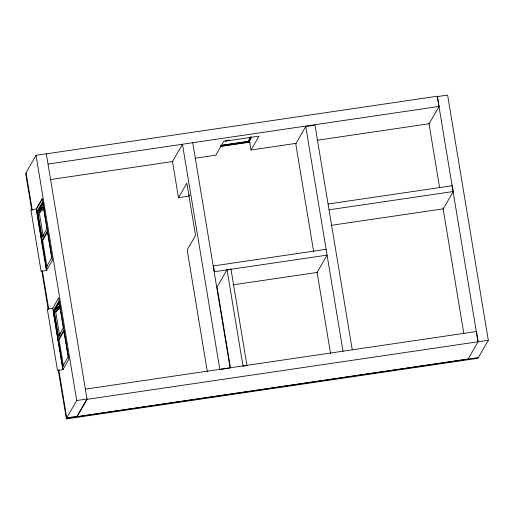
<?xml version="1.0" encoding="UTF-8"?>
<svg xmlns="http://www.w3.org/2000/svg" width="514" height="514" viewBox="0 0 514 514"><rect width="100%" height="100%" fill="white"/><g stroke="black" fill="none" stroke-linecap="round" stroke-linejoin="round"><path stroke-width="0.77" d="M228.916 139.821L229.026 140.457M56.938 308.175L56.45 307.725L56.791 308.374M39.989 208.658C40.792 210.695 40.619 206.679 39.135 209.352M317.504 140.2L429.094 123.752L439.059 106.43L437.363 96.214L36.038 155.35L26.079 172.672L32.266 210.22M26.098 173.045L25.7 173.738L31.733 210.123M36.256 209.14L42.244 198.725L52.415 260.27M36.269 209.159L42.219 198.809M36.976 211.543L42.469 201.989L46.896 228.685L41.403 238.239L36.976 211.543L37.798 211.421L42.9 202.548M42.938 203.531L39.135 210.149L38.036 210.31M41.807 240.668L47.301 231.114L51.728 257.816L46.234 267.37L41.807 240.668L42.63 240.546L47.731 231.673M52.447 260.219L46.459 270.627L45.155 262.738M52.691 308.349L58.654 297.863L68.857 359.35L62.869 369.765L62.098 365.024M53.385 310.681L58.879 301.12L63.306 327.823L57.812 337.377L53.385 310.681L54.208 310.559M54.6 309.871L59.309 301.686M59.348 302.669L55.544 309.287L54.445 309.447M58.217 339.805L63.71 330.251L68.137 356.947L62.644 366.508L58.217 339.805L59.039 339.683L64.141 330.81M189.57 194.787L188.773 196.175L178.487 197.691L186.852 183.138L195.532 235.444L187.167 249.99L207.36 371.738M76.715 400.528L66.756 417.85L77.036 416.334L87.001 399.012L76.715 400.528L36.038 155.35M478.2 357.603L477.802 358.297L66.377 418.916L66.775 418.223L58.75 369.605M46.324 153.834L87.059 399.359L77.094 416.681L468.132 359.061M250.53 137.264L248.198 141.434L248.75 141.446L251.14 137.289M250.935 136.66L248.198 141.434L220.596 145.417M220.776 146.111L248.84 141.973L251.629 137.129M296.135 143.348L251.025 149.992L258.985 136.152L223.744 141.344L215.79 155.183L195.159 158.222M352.263 349.803L314.992 125.178L305.74 126.547L295.775 143.869L313.624 251.43M227.021 269.696L243.026 366.167L246.977 365.582L230.972 269.111L227.021 269.696L217.062 287.018L230.439 367.671M328.138 204L452.294 185.708L453.258 191.51L443.293 208.832L331.003 225.376M468.055 359.1L478.097 341.739L476.401 331.524L85.363 389.143M478.014 341.778L437.337 96.6L447.623 95.084L488.3 340.262L478.341 357.583L66.775 418.223M56 309.023L55.936 309.068M41.769 238.143L37.342 211.447L43.504 206.41M39.167 210.142L43.446 206.654M40.754 209.102L43.195 207.103M43.15 236.087L41.833 236.254L37.94 212.79L44.082 207.772M44.172 208.613L39.263 212.623L43.022 235.303M41.833 236.254L43.677 234.75M58.178 337.28L53.752 310.578L59.913 305.541M59.855 305.785L55.576 309.28L59.605 306.241M60.581 307.745L55.673 311.76L59.56 335.224L58.243 335.391L54.349 311.927L60.491 306.909M58.243 335.391L60.697 333.387M48.02 164.05L439.059 106.43M220.686 145.578L248.75 141.446M220.564 146.464L250.202 142.095M49.961 179.617L172.942 161.499M39.488 208.607L41.679 208.286M40.227 208.581L41.807 208.343M329.101 209.802L453.258 191.51M326.107 249.316L213.432 265.924L214.396 271.726L327.071 255.124L317.106 272.446L232.996 284.833M56.63 307.635L58.088 307.417M56.591 307.693L58.23 307.533M87.059 399.359L488.3 340.262M37.342 211.447L37.997 211.363M37.94 212.79L40.221 212.5M53.752 310.578L54.407 310.495M54.349 311.927L56.624 311.638M229.026 140.521L228.704 140.547A6.759 1.009 -9 0 0 225.196 141.022M228.993 140.54L228.903 140.097M428.952 123.411L439.579 187.475M442.991 208.035L463.853 333.785M305.74 126.547L343.005 351.171M317.035 271.996L330.553 353.465M249.592 141.35L251.025 149.992M248.622 140.65L248.84 141.973M192.744 142.77L230.099 367.921L219.812 369.438L182.457 144.286L172.498 161.608L178.487 197.691M42.63 240.546L47.057 267.248M59.039 339.683L63.466 366.386M36.912 213.079L37.181 214.679M37.432 216.233L37.708 217.827M37.959 219.388L38.229 220.981M38.479 222.543L38.749 224.13M39.006 225.691L39.276 227.284M39.919 231.21L40.188 232.797M40.445 234.365L40.715 235.952M40.966 237.519L41.756 242.255M42.013 243.829L42.283 245.403M42.533 246.977L42.803 248.558M43.06 250.132L43.33 251.712M43.581 253.286L43.844 254.86M44.114 256.435L44.365 258.015M44.634 259.589L44.891 261.17M53.321 312.216L53.604 313.855M53.841 315.371L54.131 317.003M54.368 318.526L54.651 320.151M54.889 321.674L55.171 323.3M55.416 324.829L55.698 326.454M55.936 327.983L58.307 342.195M58.551 343.75L58.827 345.344M59.078 346.905L59.354 348.492M59.598 350.06L59.875 351.64M60.119 353.208L60.787 357.153M61.05 358.727L61.301 360.308M61.571 361.875L61.821 363.456M42.347 270.743L48.779 309.499M41.84 271.019L48.136 308.985M58.371 370.671L66.377 418.916M39.642 209.828L39.225 209.879L39.642 209.821M36.365 208.947L30.911 209.924L41.114 271.418L46.568 270.441L36.365 208.947M52.775 308.085L47.32 309.062L57.517 370.555L62.978 369.579L52.775 308.085"/></g></svg>
